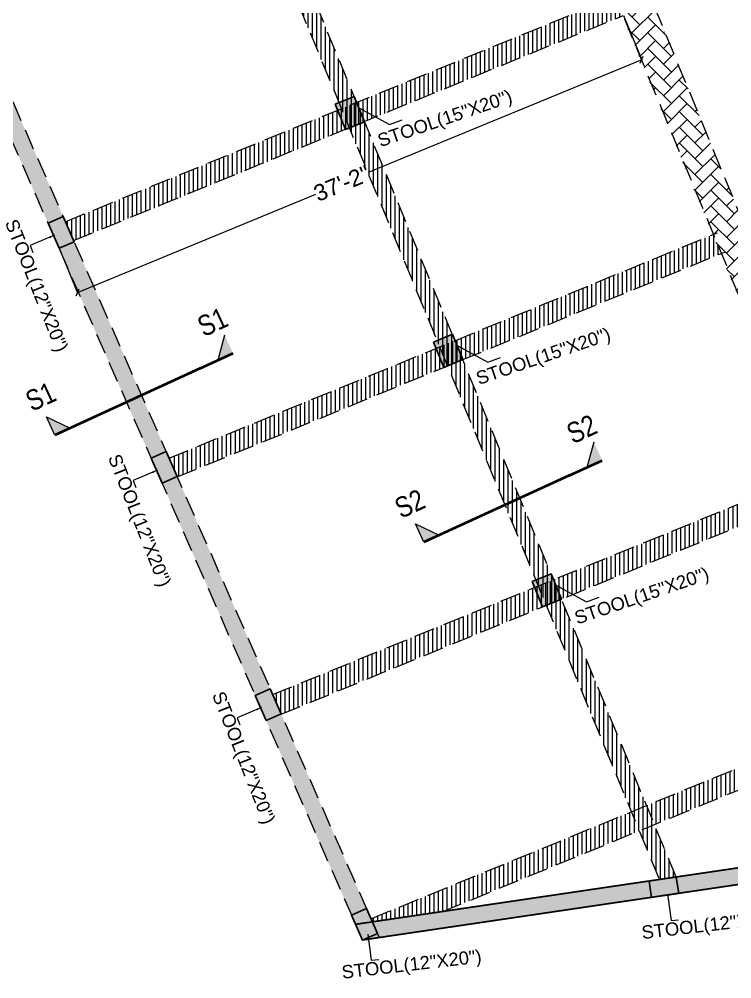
# Model space of a CAD drawing. Header units: inches. Extents: x 1182429 to 1211915, y -922309 to -906718.
# Drawn here: x 1184414 to 1184934, y -920591 to -919891 of the extents above; entities that cross this region are included whole.
import ezdxf

# ---------------------------------------------------------------- set-up
doc = ezdxf.new("R2010")
doc.units = ezdxf.units.IN
doc.header["$LTSCALE"] = 6
doc.header["$PDMODE"] = 2
doc.linetypes.add('DASHED2', pattern=[0.375, 0.25, -0.125])
for name, color, linetype, lineweight in [('col hatch', 13, 'Continuous', 30), ('DIM-2', 1, 'Continuous', 13), ('GRID DIM-2', 1, 'Continuous', 9), ('v.b', 200, 'Continuous', 5), ('wall', 7, 'Continuous', 30)]:
    doc.layers.add(name, color=color, linetype=linetype, lineweight=lineweight)
for name, color, linetype in [('COLL SIZE', 160, 'Continuous'), ('DIM', 7, 'Continuous'), ('door', 5, 'Continuous'), ('FITTING', 24, 'Continuous'), ('Plot Boundary', 245, 'Continuous')]:
    doc.layers.add(name, color=color, linetype=linetype)
doc.styles.add('ARI', font='arial.ttf')
doc.dimstyles.new('Copy(2) of AA', dxfattribs={"dimtxt": 12, "dimasz": 4, "dimexe": 0.18, "dimexo": 0, "dimgap": 0.09, "dimtad": 0, "dimdec": 0, "dimzin": 0, "dimdsep": 46, "dimlunit": 3, "dimtxsty": 'ARI', "dimblk": 'OBLIQUE', "dimcen": 0.09, "dimclrd": 7, "dimclre": 7, "dimclrt": 7, "dimadec": 0, "dimazin": 0, "dimtfac": 1, "dimtdec": 0, "dimtofl": 0, "dimtmove": 0, "dimatfit": 3, "dimfxl": 1, "dimtolj": 1, "dimtzin": 0, "dimlwd": 5, "dimlwe": 5, "dimarcsym": 0})
pattern_1 = [(90, (-18706.19064973854, -15772.31682772096), (-3.175, 0), [])]

# ---------------------------------------------------------------- blocks, each defined once
blk = doc.blocks.new('_Oblique')
at = {"layer": 'DIM', "color": 0, "lineweight": -2}
blk.add_line((-0.5, -0.5), (0.5, 0.5), dxfattribs=at)
blk = doc.blocks.new('*D126')
at = {"layer": 'Defpoints', "color": 0, "ltscale": 6, "transparency": 16777216}
for p in [(1184855.382339662, -919888.0419132428, -8022.922091387296), (1184443.323384684, -920058.0887407814, -17289.02613338118), (1184456.676281236, -920090.4455961168)]:
    blk.add_point(p, dxfattribs=at)
at = {"layer": 'wall', "color": 7, "lineweight": 5, "ltscale": 6, "transparency": 16777216}
for p, q in [((1184855.382339662, -919888.0419132428), (1184868.8039008, -919920.5651572032)), ((1184868.735236213, -919920.3987685782), (1184668.979394622, -920002.8332035893)), ((1184456.676281236, -920090.4455961168), (1184630.715383123, -920018.6238415206)), ((1184443.323384684, -920058.0887407814), (1184456.744945822, -920090.6119847419))]:
    blk.add_line(p, q, dxfattribs=at)
at = {"layer": 'wall', "color": 7, "lineweight": 5, "ltscale": 6, "transparency": 16777216, "xscale": 4, "yscale": 4, "zscale": 4}
for p, rotation in [((1184868.735236213, -919920.3987685782), 22.42476301052546), ((1184456.676281236, -920090.4455961168), 202.4247630105255)]:
    blk.add_blockref('_Oblique', p, dxfattribs=dict(at, rotation=rotation))
at = {"layer": 'wall', "color": 7, "ltscale": 6, "transparency": 16777216, "insert": (1184649.847388873, -920010.728522555), "char_height": 12, "attachment_point": 5, "rotation": 22.424763010525457, "style": 'ARI'}
blk.add_mtext('\\A1;37\'-2"', dxfattribs=at)

msp = doc.modelspace()

# ---------------------------------------------------------------- hatches: boundary and pattern name
at = {"layer": 'col hatch', "lineweight": 25, "ltscale": 100, "true_color": 0x52271e}
h = msp.add_hatch(color=19, dxfattribs=at)
h.dxf.hatch_style = 1
h.paths.add_polyline_path([(1184644.924529452, -919952.9117692545), (1184658.798542792, -919947.209861343), (1184666.401086674, -919965.708545797), (1184652.527073334, -919971.4104537085)])
h = msp.add_hatch(color=19, dxfattribs=at)
h.dxf.hatch_style = 1
h.paths.add_polyline_path([(1184716.547740862, -920126.599045088), (1184730.421754203, -920120.8971371766), (1184738.024298085, -920139.3958216306), (1184724.150284745, -920145.0977295421)])
h = msp.add_hatch(color=19, dxfattribs=at)
h.dxf.hatch_style = 1
h.paths.add_polyline_path([(1184788.647306855, -920301.4414873564), (1184802.521320196, -920295.739579445), (1184810.123864078, -920314.238263899), (1184796.249850738, -920319.9401718104)])
at = {"layer": 'COLL SIZE', "lineweight": 25, "ltscale": 100}
h = msp.add_hatch(color=256, dxfattribs=at)
h.dxf.hatch_style = 1
h.paths.add_polyline_path([(1184443.303919919, -920058.0972849438), (1184435.273386933, -920039.7803398869), (1184446.262707755, -920034.956518858), (1184454.291929506, -920053.2740394885)])
h = msp.add_hatch(color=256, dxfattribs=at)
h.dxf.hatch_style = 1
h.paths.add_polyline_path([(1184518.500889971, -920229.6150125057), (1184510.470356985, -920211.2980674488), (1184521.459677808, -920206.4742464198), (1184529.488899559, -920224.7917670504)])
h = msp.add_hatch(color=256, dxfattribs=at)
h.dxf.hatch_style = 1
h.paths.add_polyline_path([(1184594.460057155, -920402.8712452217), (1184586.429524169, -920384.5543001648), (1184597.418844991, -920379.7304791359), (1184605.448066742, -920398.0479997664)])
h = msp.add_hatch(color=256, dxfattribs=at)
h.dxf.hatch_style = 1
h.paths.add_polyline_path([(1184874.079770771, -920520.2734191084), (1184893.855973121, -920517.2898272038), (1184895.646128263, -920529.1555486134), (1184875.869925915, -920532.1391405175)])
h = msp.add_hatch(color=256, dxfattribs=at)
h.dxf.hatch_style = 1
h.paths.add_polyline_path([(1184664.745842014, -920563.1869878726), (1184656.715309028, -920544.8700428157), (1184667.704629851, -920540.0462217868), (1184675.733851602, -920558.3637424173)])
at = {"layer": 'DIM-2', "ltscale": 0.3}
h = msp.add_hatch(color=256, dxfattribs=at)
h.dxf.hatch_style = 1
h.paths.add_polyline_path([(1184440.227918498, -920194.4548691118), (1184451.357874898, -920189.3464574998), (1184434.104455502, -920181.1133685934)])
h.paths.add_polyline_path([(1184559.18898758, -920139.8542862532), (1184570.31894398, -920134.7458746408), (1184564.195480984, -920121.4043741226)])
h = msp.add_hatch(color=256, dxfattribs=at)
h.dxf.hatch_style = 1
h.paths.add_polyline_path([(1184709.701758523, -920272.6207308708), (1184720.831714923, -920267.5123192588), (1184703.578295526, -920259.2792303524)])
h.paths.add_polyline_path([(1184828.662827604, -920218.0201480122), (1184839.792784005, -920212.9117363998), (1184833.669321008, -920199.5702358816)])
at = {"layer": 'door', "lineweight": 0, "ltscale": 0.3}
h = msp.add_hatch(dxfattribs=at)
h.set_pattern_fill('AR-HBONE', color=256, scale=0.08)
h.set_pattern_definition([(45, (45848.98665822996, -17805.9864268346), (0, 11.49472783496852), [24.384, -8.128]), (135, (45854.73401822988, -17800.23906683456), (1.13686837721616e-15, 11.49472783496852), [24.384, -8.128])])
h.paths.add_polyline_path([(1184719.328500495, -919559.0644922019), (1184741.526925958, -919549.9414495658), (1185078.699548356, -920370.3576214017), (1185056.653632456, -920379.3984379194)])
at = {"layer": 'FITTING', "lineweight": 0, "ltscale": 0.3}
h = msp.add_hatch(dxfattribs=at)
h.set_pattern_fill('ANSI31', color=256, angle=45)
h.set_pattern_definition(pattern_1)
h.paths.add_polyline_path([(1184199.168057889, -918832.6620047267), (1184167.24043876, -918754.7828018967), (1184155.976530695, -918759.3992429976), (1184291.229239374, -919087.388927583), (1184359.855568266, -919253.808721961), (1184434.253790186, -919434.2254365667), (1184483.719772452, -919554.1811260278), (1184548.538239026, -919711.3668017497), (1184596.424033752, -919827.490514625), (1184627.127705364, -919901.9473418935), (1184662.268551538, -919987.1643786926), (1184688.242892793, -920050.1525145959), (1184739.202827614, -920173.7310596145), (1184774.86975649, -920260.223854224), (1184817.041867534, -920362.4918053425), (1184853.459563313, -920450.8052200482), (1184881.619416433, -920519.0932523768), (1184893.855973121, -920517.2898272038), (1184866.762339515, -920451.5873482574), (1184836.389201871, -920377.9320704218), (1184814.084532649, -920323.8429398277), (1184787.914073359, -920260.379214983), (1184760.74003448, -920194.48179579), (1184723.233799546, -920103.5286586143), (1184694.259591855, -920033.2658052162), (1184669.158168664, -919972.3945076617), (1184643.61476497, -919910.4514012896), (1184612.340960301, -919834.6119934922), (1184581.232202765, -919759.1728272696), (1184550.58767376, -919684.8594216388), (1184531.69269179, -919639.0388296745), (1184504.169792219, -919572.29541849), (1184474.26657677, -919499.77970846), (1184448.789825568, -919437.9982352993), (1184425.318414361, -919381.0797392954), (1184395.383685805, -919308.4876095471), (1184356.218795273, -919213.5122096608), (1184316.231615465, -919116.5427469367), (1184283.878776478, -919038.0866660324), (1184238.55154979, -918928.1675159478), (1184211.573731171, -918862.7459335912)])
h = msp.add_hatch(dxfattribs=at)
h.set_pattern_fill('ANSI31', color=256, angle=45)
h.set_pattern_definition([(90, (-18916.87086709449, -15258.8330044488), (-3.175, 0), [])])
h.paths.add_polyline_path([(1184796.917436522, -919895.8255163975), (1184849.242078169, -919874.3212637437), (1184854.943980906, -919888.195264492), (1184512.389742159, -920028.9773785357), (1184453.902936489, -920052.3866075755), (1184447.922427427, -920038.7429318206)])
h = msp.add_hatch(dxfattribs=at)
h.set_pattern_fill('ANSI31', color=256, angle=45)
h.set_pattern_definition([(90, (-18845.06747169513, -15432.44650567067), (-3.175, 0), [])])
h.paths.add_polyline_path([(1184868.720831921, -920069.4390176194), (1184921.045473569, -920047.9347649656), (1184926.747376305, -920061.8087657138), (1184584.193137559, -920202.5908797575), (1184529.488899559, -920224.7917670504), (1184523.579548633, -920211.3104284047)])
h = msp.add_hatch(dxfattribs=at)
h.set_pattern_fill('ANSI31', color=256, angle=45)
h.set_pattern_definition([(90, (-18773.86505292333, -15607.65013100021), (-3.175, 0), [])])
h.paths.add_polyline_path([(1184939.923250693, -920244.6426429489), (1184992.24789234, -920223.1383902951), (1184997.949795077, -920237.0123910434), (1184655.39555633, -920377.7945050871), (1184605.5622683, -920398.3084858886), (1184599.251595017, -920383.9116360957)])
h = msp.add_hatch(dxfattribs=at)
h.set_pattern_fill('ANSI31', color=256, angle=45)
h.set_pattern_definition(pattern_1)
h.paths.add_polyline_path([(1185007.597653877, -920409.3093396696), (1185059.922295525, -920387.8050870158), (1185065.624198262, -920401.6790877641), (1184723.069959515, -920542.4612018078), (1184672.058080631, -920549.9796318884), (1184671.028669107, -920547.631634022)])
at = {"layer": 'Plot Boundary', "ltscale": 10}
h = msp.add_hatch(dxfattribs=at)
h.set_pattern_fill('AR-CONC', color=250, scale=0.06)
h.set_pattern_definition([(49.99999999999999, (-18706.19064973854, -15772.31682772096), (10.93108013976024, -0.9563451323341852), [1.143, -12.573]), (355, (-18706.19064973854, -15772.31682772096), (-2.11460528549816, 11.46341071434211), [0.9144, -10.0584350502]), (100.4514447, (-18705.27972931857, -15772.39652293094), (8.816474825421196, 10.50706511473171), [0.9714005279999998, -10.685414676]), (46.18420000000001, (-18706.19064973854, -15769.26882772101), (16.26474245352779, -2.522539675963629), [1.7145, -18.8595]), (96.63555760999994, (-18704.83525573858, -15769.47903772094), (14.24424804309018, 14.84556747586329), [1.4571013884, -16.0281364896]), (351.1841511700001, (-18706.19064973854, -15769.26882772101), (14.24424804389862, 14.84556747513196), [1.3715980242, -15.0875839152]), (21, (-18704.66664973856, -15770.030827721), (9.096863476147949, -6.135911891225256), [1.143, -12.573]), (326.0000000000001, (-18704.66664973856, -15770.030827721), (3.708121700858824, 11.05127796733916), [0.9144, -10.0584]), (71.45144499999999, (-18703.90857778257, -15770.54215371492), (12.80498515672297, 4.915366133154314), [0.971400528, -10.685396256]), (37.50000000000001, (-18706.19064973854, -15772.31682772096), (0.185316195035509, 5.073302332389186), [0, -9.93648, 0, -10.2108, 0, -10.0965]), (7.499999999999999, (-18706.19064973854, -15772.31682772096), (4.009179750618345, 6.010834489087171), [0, -5.821679999999999, 0, -9.70788, 0, -3.8481]), (327.5, (-18709.58916973858, -15772.31682772096), (8.135435710012283, -0.3437246395604066), [0, -3.81, 0, -11.8872, 0, -15.7734]), (317.5, (-18711.11316973856, -15772.31682772096), (8.887750883161083, 1.525589461999982), [0, -4.952999999999999, 0, -7.89432, 0, -11.2014])])
h.paths.add_polyline_path([(1185475.077026415, -920446.8833604113), (1185510.85647927, -920451.8923000605), (1185516.245739059, -920464.7637895481), (1185374.757052184, -920444.9560998684), (1185166.231755122, -920486.1721385568), (1184979.03759722, -920516.8648245235), (1184823.442480534, -920539.7973459533), (1184664.745842014, -920563.1869878726), (1184472.057181861, -920123.6809666374), (1184198.828197445, -919500.4694931072), (1183910.617550783, -918843.0861551821), (1184272.229868682, -918696.0772321811), (1184444.212378676, -918626.3291072135), (1184633.974608855, -918549.3703528314), (1184638.521097125, -918560.4757319068), (1184453.33836084, -918635.6683292036), (1184276.979383772, -918707.2780797044), (1184087.828371599, -918784.0819771512), (1183926.560260601, -918849.5641509779), (1183990.499154702, -918995.4031895918), (1184062.774726039, -919160.2574615849), (1184213.504530644, -919504.05899433), (1184322.537544065, -919752.7537845357), (1184418.747800891, -919972.2009857665), (1184501.769452547, -920161.566129344), (1184560.99973431, -920296.6652340537), (1184649.108390547, -920497.6333912251), (1184671.997323688, -920549.9885866033), (1184831.612401253, -920526.4635797476), (1184997.200106543, -920502.0582919663), (1185087.423828256, -920489.8133246324), (1185171.462750404, -920473.1151711503), (1185299.849029821, -920447.6053984892), (1185376.420766246, -920433.0719906511)])

# ---------------------------------------------------------------- linework, layer by layer
at = {"layer": 'col hatch', "color": 19, "lineweight": 25, "ltscale": 100, "true_color": 0x52271e}
for points, elevation in [([(1184644.924529452, -919952.9117692545), (1184658.798542792, -919947.209861343), (1184666.401086674, -919965.708545797), (1184652.527073334, -919971.4104537085), (1184644.924529452, -919952.9117692545)], -13514.93827958361), ([(1184716.547740862, -920126.599045088), (1184730.421754203, -920120.8971371766), (1184738.024298085, -920139.3958216306), (1184724.150284745, -920145.0977295421), (1184716.547740862, -920126.599045088)], -13508.91588974975), ([(1184788.647306855, -920301.4414873564), (1184802.521320196, -920295.739579445), (1184810.123864078, -920314.238263899), (1184796.249850738, -920319.9401718104), (1184788.647306855, -920301.4414873564)], -13502.82769431131)]:
    msp.add_lwpolyline(points, dxfattribs=dict(at, elevation=elevation))
at = {"layer": 'COLL SIZE', "lineweight": 25, "ltscale": 100}
for points, elevation in [([(1184443.303919919, -920058.0972849438), (1184435.273386933, -920039.7803398869), (1184446.262707755, -920034.956518858), (1184454.291929506, -920053.2740394885), (1184443.303919919, -920058.0972849438)], -17289.02613338118), ([(1184518.500889971, -920229.6150125057), (1184510.470356985, -920211.2980674488), (1184521.459677808, -920206.4742464198), (1184529.488899559, -920224.7917670504), (1184518.500889971, -920229.6150125057)], -19913.2677820381), ([(1184594.460057155, -920402.8712452217), (1184586.429524169, -920384.5543001648), (1184597.418844991, -920379.7304791359), (1184605.448066742, -920398.0479997664), (1184594.460057155, -920402.8712452217)], -19794.58000227964), ([(1184874.079770771, -920520.2734191084), (1184893.855973121, -920517.2898272038), (1184895.646128263, -920529.1555486134), (1184875.869925915, -920532.1391405175), (1184874.079770771, -920520.2734191084)], -13459.77636011887), ([(1184664.745842014, -920563.1869878726), (1184656.715309028, -920544.8700428157), (1184667.704629851, -920540.0462217868), (1184675.733851602, -920558.3637424173), (1184664.745842014, -920563.1869878726)], -19470.42065313823)]:
    msp.add_lwpolyline(points, dxfattribs=dict(at, elevation=elevation))
at = {"layer": 'DIM-2', "ltscale": 0.3}
for p, q in [((1184564.195480984, -920121.4043741226, -26447.04596988265), (1184559.18898758, -920139.8542862532, -26447.04596988265)), ((1184440.227918498, -920194.4548691118, -26447.04596988265), (1184434.104455502, -920181.1133685934, -26447.04596988265)), ((1184434.104455502, -920181.1133685934, -26447.04596988265), (1184451.357874898, -920189.3464574998, -26447.04596988265)), ((1184833.669321008, -920199.5702358816, -12604.30468225148), (1184828.662827604, -920218.0201480122, -12604.30468225148)), ((1184709.701758523, -920272.6207308708, -12604.30468225148), (1184703.578295526, -920259.2792303524, -12604.30468225148)), ((1184703.578295526, -920259.2792303524, -12604.30468225148), (1184720.831714923, -920267.5123192588, -12604.30468225148))]:
    msp.add_line(p, q, dxfattribs=at)
at = {"layer": 'DIM-2', "lineweight": 40, "ltscale": 0.3}
for p, q in [((1184546.128892008, -920145.8485904059, -26447.04596988265), (1184570.31894398, -920134.7458746408, -26447.04596988265)), ((1184546.128892008, -920145.8485904059, -26447.04596988265), (1184440.227918498, -920194.4548691118, -26447.04596988265)), ((1184815.602732032, -920224.0144521649, -12604.30468225148), (1184839.792784005, -920212.9117363998, -12604.30468225148)), ((1184815.602732032, -920224.0144521649, -12604.30468225148), (1184709.701758523, -920272.6207308708, -12604.30468225148))]:
    msp.add_line(p, q, dxfattribs=at)
at = {"layer": 'v.b', "linetype": 'DASHED2', "ltscale": 10}
for p, q in [((1184893.855990067, -920517.2898246472, -13459.77636011887), (1184166.039469569, -918752.324720985, -8010.109123361724)), ((1184154.920914468, -918756.8393590824, -8010.108219088374), (1184881.635984379, -920519.1334298754, -13459.77636011887)), ((1183910.617550783, -918843.0861551821, 5509.876187883996), (1184664.745842014, -920563.1869878726, -19470.42065313823)), ((1183921.607718693, -918838.2678350066, 5509.876187883996), (1184677.053197485, -920561.3730575958, -19150.04367516137)), ((1184732.403831589, -919527.7428738535, -8022.884435795179), (1185087.821902982, -920392.5563513519, -8022.884435795179)), ((1184710.205410244, -919536.8659265123, -8022.884435795179), (1185066.785012665, -920401.2020202494, -8037.561601383883)), ((1184447.882637349, -920038.6521564515, -17289.02613338118), (1184849.423610956, -919874.2730289198, -8028.849489367943)), ((1184453.902936489, -920052.3866075755, -17289.02613338118), (1184855.125518868, -919888.14704226, -8028.849489367943)), ((1184523.579548633, -920211.3104284047, -19598.75671222849), (1184924.020517595, -920046.7381829335, -7916.335692536466)), ((1184529.60310107, -920225.0522530684, -19589.37309004264), (1184929.722425507, -920060.6121962738, -7916.335692536466)), ((1184599.251595017, -920383.9116360957, -19794.58000227964), (1184996.120083583, -920221.5806251884, -7910.24749709802)), ((1184605.5622683, -920398.3084858885, -19470.6853102177), (1185001.821991495, -920235.4546385286, -7910.24749709802)), ((1184671.028669108, -920547.6316340219, -19159.45576932867), (1185063.978449523, -920386.1380988125, -7695.581864762387)), ((1184723.069959515, -920542.4612018078, -17906.61783711825), (1185069.680357435, -920400.0121121528, -7695.581864762387))]:
    msp.add_line(p, q, dxfattribs=at)
at = {"layer": 'wall', "color": 5, "ltscale": 6}
for p, q in [((1185102.755856786, -920486.5008660262, -8022.884435795179), (1184659.75072516, -920551.7935621652, -19554.90247460074)), ((1185104.505584991, -920498.3726161586, -8022.884435795179), (1184664.745842014, -920563.1869878726, -19470.42065313823))]:
    msp.add_line(p, q, dxfattribs=at)

# ---------------------------------------------------------------- texts
at = {"layer": 'GRID DIM-2', "ltscale": 0.3, "char_height": 15, "width": 210.2977007080335, "attachment_point": 1, "rotation": 24.65410932799432, "style": 'ARI'}
for s, insert in [('{\\fArial Narrow|b0|i0|c0|p34;S1}', (1184542.688090811, -920109.4503260013, -26362.40264957144)), ('{\\fArial Narrow|b0|i0|c0|p34;S1}', (1184417.197512961, -920163.921484079, -26447.04596988265)), ('{\\fArial Narrow|b0|i0|c0|p34;S2}', (1184812.161930835, -920187.6161877603, -12519.66136194026)), ('{\\fArial Narrow|b0|i0|c0|p34;S2}', (1184686.671352985, -920242.087345838, -12604.30468225148))]:
    msp.add_mtext(s, dxfattribs=dict(at, insert=insert))
at = {"layer": 'wall', "lineweight": 25, "style": 'ARI'}
for s, rotation, p in [('STOOL(15"X20")', 18.92687248981113, (1184677.906964473, -919984.3439468486, -14335.7367218155)), ('STOOL(12"X20")', 291.6154977829513, (1184403.687716299, -920039.2592723498, 2670.638308211735)), ('STOOL(15"X20")', 18.92687248981113, (1184749.760282589, -920157.9366539938, -14329.71433198165)), ('STOOL(12"X20")', 291.6154977829513, (1184478.884686351, -920210.7769999116, 46.39665955481905)), ('STOOL(15"X20")', 18.92687248981113, (1184821.65174852, -920332.8646207144, -14323.6261365432)), ('STOOL(12"X20")', 291.6154977829513, (1184554.842541441, -920384.033808578, 165.0844393132757)), ('STOOL(12"X20")', 6.653548815268162, (1184869.166596651, -920562.4558899455, -14323.6261365432)), ('STOOL(12"X20")', 6.653548815268162, (1184650.204435956, -920591.444080263, 165.0844393132757))]:
    msp.add_text(s, height=9.599999999999998, rotation=rotation, dxfattribs=at).set_placement(p)

# ---------------------------------------------------------------- dimensions: what is measured, and where the dimension line sits
at = {"layer": 'wall', "color": 2, "ltscale": 6}
dim = msp.add_linear_dim(base=(1184456.676281236, -920090.4455961168), p1=(1184855.382339662, -919888.0419132428, -8022.922091387296), p2=(1184443.323384684, -920058.0887407814, -17289.02613338118), angle=202.42476301051403, dimstyle='Copy(2) of AA', override={"dimfxl": 0.18, "dimarcsym": 1}, dxfattribs=at)
dim.commit()
dim.dimension.update_dxf_attribs({"geometry": '*D126', "text_midpoint": (1184649.847388873, -920010.728522555), "dimtype": 129})

# ---------------------------------------------------------------- leaders
at = {"layer": 'wall', "color": 5, "ltscale": 6}
for points in [[(1184662.131149997, -919955.4163010919, -12813.1192267494), (1184684.546445009, -919967.7449808473, -12813.1192267494), (1184693.806518788, -919964.2260898012, -12813.1192267494)], [(1184440.026166615, -920048.6127777796, 8971.380008959759), (1184422.239315456, -920056.123634795, 8971.380008959759), (1184424.121311521, -920061.1628693265, 8971.380008959759)], [(1184733.984468113, -920129.009008237, -12807.09683691555), (1184756.399763125, -920141.3376879925, -12807.09683691555), (1184765.659836905, -920137.8187969463, -12807.09683691555)], [(1184515.223136667, -920220.1305053415, 6347.138360302843), (1184497.436285508, -920227.6413623568, 6347.138360302843), (1184499.318281573, -920232.6805968884, 6347.138360302843)], [(1184805.875934043, -920303.9369749577, -12801.0086414771), (1184828.291229056, -920316.2656547131, -12801.0086414771), (1184837.551302835, -920312.746763667, -12801.0086414771)], [(1184591.180991757, -920393.3873140079, 6465.826140061299), (1184573.394140599, -920400.8981710232, 6465.826140061299), (1184575.276136663, -920405.9374055548, 6465.826140061299)], [(1184887.584765163, -920529.764268636, -8022.884435795178), (1184890.248820551, -920548.8872353549, -8022.884435795178), (1184895.603101471, -920548.3700606441, -8022.884435795178)], [(1184668.622604468, -920558.7524589535, 6465.826140061299), (1184671.286659856, -920577.8754256724, 6465.826140061299), (1184676.640940776, -920577.3582509616, 6465.826140061299)]]:
    msp.add_leader(points, dimstyle='Copy(2) of AA', override={"dimgap": 0.09, "dimtad": 0, "dimfxl": 0.18, "dimarcsym": 1}, dxfattribs=at)

doc.saveas('drawing.dxf')
